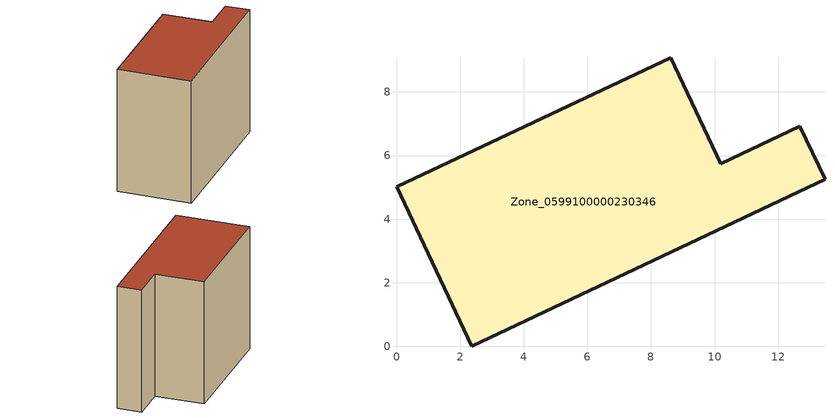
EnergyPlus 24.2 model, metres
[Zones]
Zone_0599100000230346
 floor ground (C_G): 2.37,0 0,5.02 8.62,9.08 10.19,5.75 12.68,6.92 13.47,5.25 z0
 wall outside (C_F): 2.37,0 13.47,5.25 12.68,6.92 10.19,5.75 8.62,9.08 0,5.02 2.37,0 z0:9.56
 roof outside (C_R): 0,5.02 2.37,0 13.47,5.25 12.68,6.92 10.19,5.75 8.62,9.08 z9.56
[BUILDING]
Pand.0599100000230346: North Axis=0; Terrain=City; Loads Convergence Tolerance Value=0.04; Temperature Convergence Tolerance Value=0.4; Solar Distribution=FullExterior; Maximum Number of Warmup Days=25; Minimum Number of Warmup Days=1
[Site:Location]
Rotterdam.The.Hague.AP_ZH_NLD Design_Conditions: Latitude=51.96; Longitude=4.45; Time Zone=1; Elevation=-4.5
[SITE:GROUNDTEMPERATURE:BUILDINGSURFACE]
18, 18, 18, 18, 18, 18, 18, 18, 18, 18, 18, 18
[MATERIAL] Thermal Absorptance=0.9; Solar Absorptance=0.7; Visible Absorptance=0.7
Name | Roughness | Thickness | Conductivity | Density | Specific Heat
G.TC.1975-1991 | MediumSmooth | 0.15 | 0.288461 | 540 | 1210
F.TC.1975-1991 | Rough | 0.3 | 0.230769 | 1920 | 840
R.TC.1975-1991 | MediumRough | 0.2 | 0.153846 | 1500 | 1000
[CONSTRUCTION]
C_G: G.TC.1975-1991
C_F: F.TC.1975-1991
C_R: R.TC.1975-1991
[ZONE]
Zone_0599100000230346: Type=1; Multiplier=1; Ceiling Height=Autocalculate; Volume=Autocalculate; Floor Area=autocalculate; Part of Total Floor Area=Yes
[ZONEINFILTRATION:DESIGNFLOWRATE]
Infil_Zone_0599100000230346: Zone or ZoneList or Space or SpaceList=Zone_0599100000230346; Schedule=AlwaysOn; Design Flow Rate Calculation Method=Flow/Area; Flow Rate per Floor Area=0.003; Constant Term Coefficient=1; Temperature Term Coefficient=0; Velocity Term Coefficient=0; Velocity Squared Term Coefficient=0
[HVACTEMPLATE:ZONE:IDEALLOADSAIRSYSTEM]
Zone_0599100000230346: Maximum Heating Supply Air Temperature=50; Minimum Cooling Supply Air Temperature=13; Maximum Heating Supply Air Humidity Ratio=0.0156; Minimum Cooling Supply Air Humidity Ratio=0.0077; Heating Limit=NoLimit; Cooling Limit=NoLimit; Dehumidification Control Type=ConstantSensibleHeatRatio; Cooling Sensible Heat Ratio=0.7; Dehumidification Setpoint=60; Humidification Control Type=None; Humidification Setpoint=30; Outdoor Air Method=None; Outdoor Air Flow Rate per Person=0.00944; Outdoor Air Flow Rate per Zone Floor Area=0; Outdoor Air Flow Rate per Zone=0; Demand Controlled Ventilation Type=None; Outdoor Air Economizer Type=NoEconomizer; Heat Recovery Type=None; Sensible Heat Recovery Effectiveness=0.7; Latent Heat Recovery Effectiveness=0.65
[ZONECONTROL:THERMOSTAT]
ThermostatControl_Zone_0599100000230346: Zone or ZoneList=Zone_0599100000230346; Control Type Schedule=DualSetpointControlType; Control 1=Thermostat_Zone_0599100000230346; Temperature Difference Between Cutout And Setpoint=0
[THERMOSTATSETPOINT:DUALSETPOINT]
Thermostat_Zone_0599100000230346: Heating Setpoint Temperature Schedule=HeatingSetpoint_Zone_0599100000230346; Cooling Setpoint Temperature Schedule=CoolingSetpoint_Zone_0599100000230346
[SCHEDULE:COMPACT]
HeatingSetpoint_Zone_0599100000230346: Through: 12/31, For: AllDays, Until: 24:00, 21
CoolingSetpoint_Zone_0599100000230346: Through: 12/31, For: AllDays, Until: 24:00, 24
DualSetpointControlType: Through: 12/31, For: AllDays, Until: 24:00, 4
AlwaysOn: Through: 12/31, For: AllDays, Until: 24:00, 1
